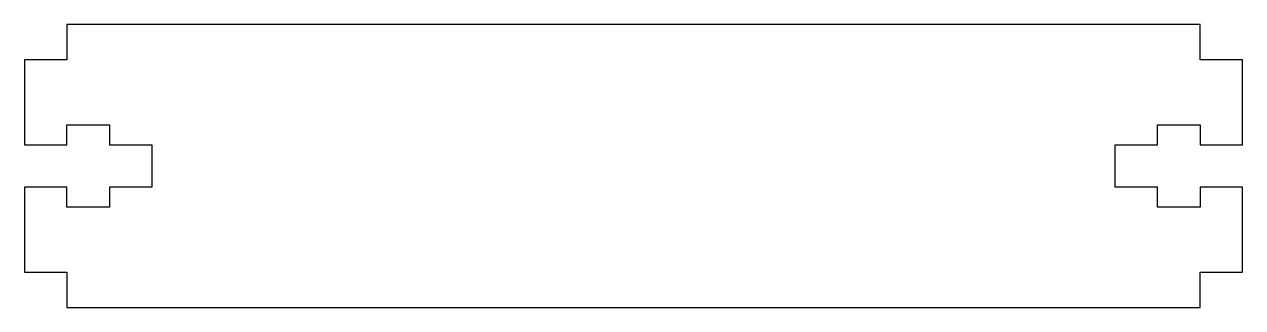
# Model space of a CAD drawing. Header units: millimetres. Extents: x -35.2 to 50.8, y -146.3 to -126.3.
import ezdxf

# ---------------------------------------------------------------- set-up
doc = ezdxf.new("R2010")
doc.units = ezdxf.units.MM
doc.layers.get('0').update_dxf_attribs({"linetype": 'CONTINUOUS'})

msp = doc.modelspace()

# ---------------------------------------------------------------- linework, layer by layer
msp.add_lwpolyline([(47.797, -143.843), (50.797, -143.843), (50.797, -137.843), (47.797, -137.843), (47.797, -139.243), (44.797, -139.243), (44.797, -137.843), (41.797, -137.843), (41.797, -134.843), (44.797, -134.843), (44.797, -133.443), (47.797, -133.443), (47.797, -134.843), (50.797, -134.843), (50.797, -128.843), (47.797, -128.843), (47.797, -126.343), (-32.203, -126.343), (-32.203, -128.843), (-35.203, -128.843), (-35.203, -134.843), (-32.203, -134.843), (-32.203, -133.443), (-29.203, -133.443), (-29.203, -134.843), (-26.203, -134.843), (-26.203, -137.843), (-29.203, -137.843), (-29.203, -139.243), (-32.203, -139.243), (-32.203, -137.843), (-35.203, -137.843), (-35.203, -143.843), (-32.203, -143.843), (-32.203, -146.343), (47.797, -146.343)], close=True)

doc.saveas('drawing.dxf')
